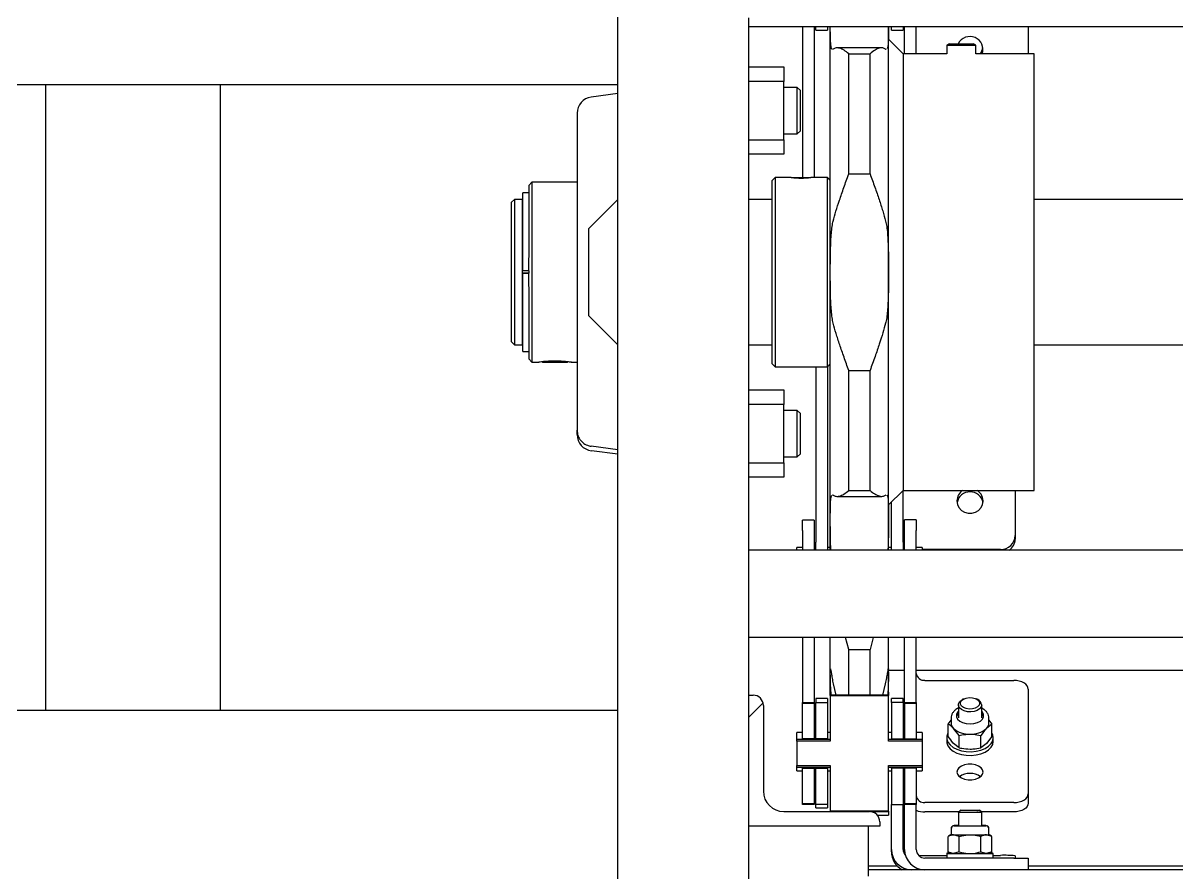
# Model space of a CAD drawing. Header units: millimetres. Extents: x 0 to 11880, y 0 to 8400.
# Drawn here: x 2891.7 to 3288.1, y 4075.4 to 4367.4 of the extents above; entities that cross this region are included whole.
import ezdxf

# ---------------------------------------------------------------- set-up
doc = ezdxf.new("R2010")
doc.units = ezdxf.units.MM
doc.header["$LTSCALE"] = 20

msp = doc.modelspace()

# ---------------------------------------------------------------- hatches: boundary and pattern name
at = {"linetype": 'Continuous', "lineweight": 18}
h = msp.add_hatch(dxfattribs=at)
h.set_pattern_fill('ANSI31', scale=20, style=0)
edge = h.paths.add_edge_path(flags=0)
edge.add_line((3141.02, 4091.44), (3186.02, 4091.44))
edge.add_line((3186.02, 4091.44), (3186.02, 4092.94))
edge.add_arc((3182.52, 4092.94), 3.5, 0, 90)
edge.add_line((3182.52, 4096.44), (3153.02, 4096.44))
edge.add_arc((3153.02, 4103.44), 7, 180, 270, ccw=False)
edge.add_line((3146.02, 4103.44), (3146.02, 4132.94))
edge.add_arc((3142.52, 4132.94), 3.5, 0, 90)
edge.add_line((3142.52, 4136.44), (3141.02, 4136.44))
edge.add_line((3141.02, 4136.44), (3141.02, 4091.44))
h = msp.add_hatch(dxfattribs=at)
h.set_pattern_fill('ANSI31', scale=20, style=0)
h.paths.add_polyline_path([(3200.52, 4112.22), (3200.52, 4120.64), (3189.02, 4120.64), (3189.02, 4136.31), (3169.02, 4136.31), (3169.02, 4120.64), (3157.52, 4120.64), (3157.52, 4112.22), (3169.02, 4112.22), (3169.02, 4096.55), (3189.02, 4096.55), (3189.02, 4112.22)], flags=0)
h = msp.add_hatch(dxfattribs=at)
h.set_pattern_fill('ANSI31', scale=20, style=0)
h.paths.add_polyline_path([(3159.52, 4121.47), (3163.52, 4121.47), (3163.52, 4133.58), (3159.52, 4133.58)], flags=0)
h = msp.add_hatch(dxfattribs=at)
h.set_pattern_fill('ANSI31', scale=20, style=0)
h.paths.add_polyline_path([(3164.02, 4133.93), (3164.02, 4121.47), (3168.02, 4121.47), (3168.02, 4133.93)], flags=0)
h = msp.add_hatch(dxfattribs=at)
h.set_pattern_fill('ANSI31', scale=20, style=0)
h.paths.add_polyline_path([(3194.02, 4121.47), (3194.02, 4133.93), (3190.02, 4133.93), (3190.02, 4121.47)], flags=0)
h = msp.add_hatch(dxfattribs=at)
h.set_pattern_fill('ANSI31', scale=20, style=0)
h.paths.add_polyline_path([(3194.52, 4133.59), (3194.52, 4121.47), (3198.52, 4121.47), (3198.52, 4133.59)], flags=0)
h = msp.add_hatch(dxfattribs=at)
h.set_pattern_fill('ANSI31', scale=20, style=0)
h.paths.add_polyline_path([(3163.52, 4111.39), (3159.52, 4111.39), (3159.52, 4099.27), (3163.52, 4099.27)], flags=0)
h = msp.add_hatch(dxfattribs=at)
h.set_pattern_fill('ANSI31', scale=20, style=0)
h.paths.add_polyline_path([(3164.02, 4098.93), (3168.02, 4098.93), (3168.02, 4111.39), (3164.02, 4111.39)], flags=0)
h = msp.add_hatch(dxfattribs=at)
h.set_pattern_fill('ANSI31', scale=20, style=0)
h.paths.add_polyline_path([(3190.02, 4111.39), (3190.02, 4098.93), (3194.02, 4098.93), (3194.02, 4111.39)], flags=0)
h = msp.add_hatch(dxfattribs=at)
h.set_pattern_fill('ANSI31', scale=20, style=0)
h.paths.add_polyline_path([(3198.52, 4099.27), (3198.52, 4111.39), (3194.52, 4111.39), (3194.52, 4099.27)], flags=0)

# ---------------------------------------------------------------- linework, layer by layer
at = {"color": 7, "linetype": 'Continuous', "lineweight": 25}
for p, q in [((3096.02, 3931.22), (3096.02, 4476.22)), ((3141.02, 4366.22), (3141.02, 4369.22)), ((3141.02, 4136.44), (3141.02, 4366.22)), ((3141.02, 4366.22), (3603.02, 4366.22)), ((3159.52, 4366.22), (3159.52, 4314.32)), ((3163.52, 4366.22), (3163.52, 4314.32)), ((3164.02, 4365), (3164.02, 4366.22)), ((3164.02, 4365), (3168.02, 4365)), ((3168.02, 4366.22), (3168.02, 4365)), ((3169.02, 4281.82), (3169.02, 4366.22)), ((3189.02, 4281.82), (3189.02, 4366.22)), ((3190.02, 4365), (3190.02, 4366.22)), ((3190.02, 4365), (3194.02, 4365)), ((3194.02, 4366.22), (3194.02, 4365)), ((3194.52, 4356.82), (3194.52, 4366.22)), ((3198.52, 4356.82), (3198.52, 4366.22)), ((3237.02, 4366.22), (3237.02, 4356.82)), ((3194.02, 4356.82), (3189.02, 4361.82)), ((3170.01, 4358.41), (3169.78, 4358.38)), ((3186.69, 4358.89), (3171.34, 4358.89)), ((3175.37, 4315.58), (3175.37, 4356.87)), ((3175.37, 4356.87), (3182.67, 4356.87)), ((3182.67, 4315.58), (3182.67, 4356.87)), ((3209.02, 4356.82), (3194.02, 4356.82)), ((3194.02, 4356.82), (3194.02, 4281.82)), ((3209.85, 4360.32), (3209.02, 4359.84)), ((3209.02, 4359.84), (3209.02, 4356.82)), ((3209.02, 4359.84), (3218.76, 4359.84)), ((3209.85, 4360.32), (3217.98, 4360.32)), ((3217.98, 4360.32), (3218.19, 4360.32)), ((3219.02, 4359.84), (3218.19, 4360.32)), ((3218.76, 4359.84), (3219.02, 4359.84)), ((3219.02, 4356.82), (3219.02, 4359.84)), ((3239.02, 4356.82), (3219.02, 4356.82)), ((3239.02, 4281.82), (3239.02, 4356.82)), ((3141.02, 4352.32), (3153.02, 4352.32)), ((3153.02, 4352.32), (3153.02, 4347.32)), ((3096.02, 4346.22), (2063.02, 4346.22)), ((2899.52, 4131.22), (2899.52, 4346.22)), ((2901.55, 4346.22), (2899.52, 4346.22)), ((2959.52, 4346.22), (2957.49, 4346.22)), ((2959.52, 4131.22), (2959.52, 4346.22)), ((3153.02, 4347.32), (3141.02, 4347.32)), ((3153.02, 4327.32), (3153.02, 4347.32)), ((3157.62, 4345.32), (3153.02, 4345.32)), ((3158.72, 4344.22), (3157.62, 4345.32)), ((3157.62, 4329.32), (3157.62, 4345.32)), ((3096.02, 4343.15), (3086.84, 4341.94)), ((3158.72, 4330.42), (3158.72, 4344.22)), ((3082.02, 4336.44), (3082.02, 4227.51)), ((3153.02, 4329.32), (3157.62, 4329.32)), ((3157.62, 4329.32), (3158.72, 4330.42)), ((3141.02, 4327.32), (3153.02, 4327.32)), ((3153.02, 4327.32), (3153.02, 4322.32)), ((3153.02, 4322.32), (3141.02, 4322.32)), ((3150.02, 4314.32), (3149.02, 4313.32)), ((3149.02, 4250.32), (3149.02, 4313.32)), ((3155.62, 4314.32), (3150.02, 4314.32)), ((3150.02, 4314.32), (3150.02, 4249.32)), ((3155.71, 4314.32), (3162.33, 4314.32)), ((3168.02, 4314.32), (3162.38, 4314.32)), ((3169.02, 4313.32), (3168.02, 4314.32)), ((3168.02, 4249.32), (3168.02, 4314.32)), ((3175.37, 4315.58), (3182.67, 4315.58)), ((3065.42, 4309.11), (3063.42, 4309.11)), ((3063.42, 4289.88), (3063.42, 4309.11)), ((3066.52, 4312.72), (3065.42, 4311.62)), ((3065.42, 4311.62), (3065.42, 4286.85)), ((3082.02, 4312.72), (3066.52, 4312.72)), ((3066.52, 4312.72), (3066.52, 4281.82)), ((3060.52, 4306.82), (3059.52, 4305.82)), ((3059.52, 4257.82), (3059.52, 4305.82)), ((3063.27, 4306.82), (3060.52, 4306.82)), ((3060.52, 4306.82), (3060.52, 4256.82)), ((3063.27, 4281.82), (3063.27, 4306.82)), ((3096.02, 4306.82), (3086.02, 4296.82)), ((3149.02, 4306.82), (3141.02, 4306.82)), ((3505.02, 4306.82), (3239.02, 4306.82)), ((3086.02, 4266.82), (3086.02, 4296.82)), ((3063.42, 4286.85), (3063.42, 4289.88)), ((3063.42, 4286.71), (3063.42, 4286.85)), ((3063.42, 4286.07), (3063.42, 4286.71)), ((3063.42, 4282.32), (3063.42, 4286.07)), ((3065.42, 4286.71), (3065.42, 4286.72)), ((3065.42, 4286.07), (3065.42, 4286.71)), ((3065.42, 4282.32), (3065.42, 4286.07)), ((3063.27, 4256.82), (3063.27, 4281.82)), ((3065.42, 4282.32), (3063.42, 4282.32)), ((3063.42, 4282.21), (3063.42, 4282.32)), ((3063.42, 4281.32), (3063.42, 4281.43)), ((3065.42, 4281.32), (3063.42, 4281.32)), ((3063.42, 4277.57), (3063.42, 4281.32)), ((3065.2, 4282.21), (3063.48, 4282.21)), ((3065.2, 4281.43), (3063.48, 4281.43)), ((3065.42, 4282.31), (3065.42, 4282.32)), ((3065.42, 4282.21), (3065.42, 4281.82)), ((3065.42, 4281.82), (3065.42, 4281.43)), ((3065.42, 4281.32), (3065.42, 4281.33)), ((3065.42, 4277.57), (3065.42, 4281.32)), ((3066.52, 4281.82), (3066.52, 4250.92)), ((3169.02, 4196.95), (3169.02, 4281.82)), ((3189.02, 4196.95), (3189.02, 4281.82)), ((3194.02, 4281.82), (3194.02, 4206.82)), ((3239.02, 4206.82), (3239.02, 4281.82)), ((3063.42, 4276.93), (3063.42, 4277.57)), ((3065.42, 4276.93), (3065.42, 4277.57)), ((3063.42, 4276.79), (3063.42, 4276.93)), ((3063.42, 4273.76), (3063.42, 4276.79)), ((3063.42, 4254.52), (3063.42, 4273.76)), ((3065.42, 4276.92), (3065.42, 4276.93)), ((3065.42, 4276.79), (3065.42, 4252.02)), ((3086.02, 4266.82), (3096.02, 4256.82)), ((3059.52, 4257.82), (3060.52, 4256.82)), ((3060.52, 4256.82), (3063.27, 4256.82)), ((3063.42, 4254.52), (3065.42, 4254.52)), ((3141.02, 4256.82), (3149.02, 4256.82)), ((3239.02, 4256.82), (3505.02, 4256.82)), ((3065.42, 4252.02), (3066.52, 4250.92)), ((3066.52, 4250.92), (3068.75, 4250.92)), ((3069.93, 4251.08), (3070.1, 4250.92)), ((3070.1, 4250.92), (3078.74, 4250.92)), ((3078.74, 4250.92), (3078.9, 4251.08)), ((3080.03, 4250.92), (3082.02, 4250.92)), ((3149.02, 4250.32), (3150.02, 4249.32)), ((3168.02, 4249.32), (3169.02, 4250.32)), ((3150.02, 4249.32), (3168.02, 4249.32)), ((3164.02, 4249.32), (3164.02, 4189)), ((3168.02, 4249.32), (3168.02, 4189)), ((3175.37, 4248.06), (3182.67, 4248.06)), ((3175.37, 4206.77), (3175.37, 4248.06)), ((3182.67, 4206.77), (3182.67, 4248.06)), ((3141.02, 4241.32), (3153.02, 4241.32)), ((3153.02, 4241.32), (3153.02, 4236.32)), ((3153.02, 4236.32), (3141.02, 4236.32)), ((3153.02, 4216.32), (3153.02, 4236.32)), ((3157.62, 4234.32), (3153.02, 4234.32)), ((3158.72, 4233.22), (3157.62, 4234.32)), ((3157.62, 4218.32), (3157.62, 4234.32)), ((3158.72, 4219.42), (3158.72, 4233.22)), ((3082.02, 4226.02), (3082.02, 4227.51)), ((3096.02, 4220.77), (3086.84, 4221.98)), ((3096.02, 4219.21), (3086.94, 4220.41)), ((3153.02, 4218.32), (3157.62, 4218.32)), ((3157.62, 4218.32), (3158.72, 4219.42)), ((3141.02, 4216.32), (3153.02, 4216.32)), ((3153.02, 4216.32), (3153.02, 4211.32)), ((3153.02, 4211.32), (3141.02, 4211.32)), ((3175.37, 4206.77), (3182.67, 4206.77)), ((3189.02, 4201.82), (3194.02, 4206.82)), ((3194.02, 4206.82), (3239.02, 4206.82)), ((3194.02, 4188.99), (3194.02, 4206.82)), ((3232.52, 4206.82), (3232.52, 4191.29)), ((3171.35, 4204.75), (3186.69, 4204.75)), ((3188.03, 4205.22), (3188.26, 4205.26)), ((3190.02, 4188.99), (3190.02, 4202.82)), ((3163.52, 4196.63), (3159.52, 4196.63)), ((3159.52, 4193.03), (3159.52, 4196.63)), ((3163.52, 4196.63), (3163.52, 4193.03)), ((3169.02, 4186.22), (3169.02, 4196.95)), ((3189.02, 4186.22), (3189.02, 4196.95)), ((3198.52, 4196.64), (3194.52, 4196.64)), ((3194.52, 4193.04), (3194.52, 4196.64)), ((3198.52, 4196.64), (3198.52, 4193.04)), ((3159.52, 4193.03), (3159.52, 4186.22)), ((3163.52, 4193.03), (3163.52, 4186.22)), ((3194.52, 4186.22), (3194.52, 4193.04)), ((3198.52, 4186.22), (3198.52, 4193.04)), ((3232.52, 4191.29), (3232.52, 4190.08)), ((3603.02, 4186.22), (3141.02, 4186.22)), ((3159.52, 4187.18), (3157.52, 4187.18)), ((3157.52, 4186.22), (3157.52, 4187.18)), ((3164.02, 4187.18), (3163.52, 4187.18)), ((3164.02, 4186.22), (3164.02, 4189)), ((3168.02, 4189), (3168.02, 4186.22)), ((3169.02, 4187.18), (3168.02, 4187.18)), ((3190.02, 4187.18), (3189.02, 4187.18)), ((3190.02, 4186.22), (3190.02, 4188.99)), ((3194.02, 4188.99), (3194.02, 4186.22)), ((3194.52, 4187.18), (3194.02, 4187.18)), ((3200.52, 4187.18), (3198.52, 4187.18)), ((3200.52, 4187.18), (3200.52, 4186.22)), ((3227.52, 4186.53), (3200.52, 4186.53)), ((3603.02, 4156.22), (3141.02, 4156.22)), ((3159.52, 4156.22), (3159.52, 4133.93)), ((3163.52, 4156.22), (3163.52, 4133.93)), ((3169.02, 4144.5), (3169.02, 4156.22)), ((3175.37, 4152.15), (3174.29, 4156.22)), ((3183.75, 4156.22), (3182.67, 4152.15)), ((3189.02, 4144.5), (3189.02, 4156.22)), ((3194.52, 4133.93), (3194.52, 4156.22)), ((3198.52, 4133.93), (3198.52, 4156.22)), ((3175.37, 4136.43), (3175.37, 4152.15)), ((3175.37, 4152.15), (3182.67, 4152.15)), ((3182.67, 4136.43), (3182.67, 4152.15)), ((3169.02, 4137.43), (3169.02, 4144.5)), ((3194.52, 4144.95), (3189.02, 4144.95)), ((3189.02, 4137.43), (3189.02, 4144.5)), ((3545.52, 4144.95), (3198.52, 4144.95)), ((3170.01, 4140.34), (3170.92, 4136.43)), ((3187.11, 4136.43), (3188.03, 4140.34)), ((3201.52, 4141.54), (3232.02, 4141.54)), ((3141.02, 4091.44), (3141.02, 4136.44)), ((3141.02, 4136.44), (3142.52, 4136.44)), ((3168.02, 4135.25), (3164.02, 4135.25)), ((3164.02, 4135.25), (3164.02, 4133.93)), ((3164.02, 4135.25), (3164.02, 4135.25)), ((3168.02, 4135.25), (3168.02, 4133.93)), ((3168.02, 4135.25), (3168.02, 4135.25)), ((3169.02, 4137.43), (3169.06, 4136.43)), ((3169.02, 4136.43), (3169.02, 4137.43)), ((3189.02, 4136.43), (3169.02, 4136.43)), ((3169.02, 4136.31), (3169.02, 4136.43)), ((3169.02, 4136.31), (3189.02, 4136.31)), ((3169.02, 4136.31), (3169.02, 4120.64)), ((3188.98, 4136.43), (3189.02, 4137.43)), ((3189.02, 4137.43), (3189.02, 4136.43)), ((3189.02, 4136.43), (3189.02, 4136.31)), ((3189.02, 4120.64), (3189.02, 4136.31)), ((3194.02, 4135.25), (3190.02, 4135.25)), ((3190.02, 4133.93), (3190.02, 4135.25)), ((3190.02, 4135.25), (3190.02, 4135.25)), ((3194.02, 4133.93), (3194.02, 4135.25)), ((3194.02, 4135.25), (3194.02, 4135.25)), ((3214.83, 4135.14), (3214.38, 4134.9)), ((3219.66, 4134.9), (3219.21, 4135.14)), ((3237.02, 4138.54), (3237.02, 4102.53)), ((3096.02, 4131.22), (2063.02, 4131.22)), ((2901.55, 4131.22), (2899.52, 4131.22)), ((2959.52, 4131.22), (2957.49, 4131.22)), ((3146.02, 4132.94), (3146.02, 4103.44)), ((3159.52, 4133.93), (3163.52, 4133.93)), ((3159.52, 4133.58), (3159.52, 4133.93)), ((3163.52, 4133.58), (3159.52, 4133.58)), ((3159.52, 4121.47), (3159.52, 4133.58)), ((3163.52, 4133.93), (3163.52, 4133.58)), ((3163.52, 4133.58), (3163.52, 4121.47)), ((3164.02, 4133.93), (3168.02, 4133.93)), ((3164.02, 4121.47), (3164.02, 4133.93)), ((3168.02, 4133.93), (3168.02, 4121.47)), ((3194.02, 4133.93), (3190.02, 4133.93)), ((3190.02, 4133.93), (3190.02, 4121.47)), ((3194.02, 4133.93), (3194.02, 4121.47)), ((3194.52, 4133.93), (3198.52, 4133.93)), ((3194.52, 4133.59), (3194.52, 4133.93)), ((3198.52, 4133.59), (3194.52, 4133.59)), ((3194.52, 4133.59), (3194.52, 4121.47)), ((3198.52, 4133.93), (3198.52, 4133.59)), ((3198.52, 4133.59), (3198.52, 4121.47)), ((3213.02, 4132.27), (3212.76, 4131.9)), ((3213.02, 4133.1), (3213.02, 4128.6)), ((3221.02, 4128.6), (3221.02, 4133.1)), ((3221.28, 4131.9), (3221.02, 4132.27)), ((3209.51, 4126.5), (3210.52, 4127.8)), ((3210.52, 4128.6), (3210.52, 4126.97)), ((3223.52, 4126.97), (3223.52, 4128.6)), ((3223.52, 4127.81), (3224.52, 4126.5)), ((3159.52, 4123.59), (3157.52, 4123.59)), ((3157.52, 4121.18), (3157.52, 4123.59)), ((3164.02, 4123.59), (3163.52, 4123.59)), ((3169.02, 4123.59), (3168.02, 4123.59)), ((3190.02, 4123.59), (3189.02, 4123.59)), ((3194.52, 4123.59), (3194.02, 4123.59)), ((3200.52, 4123.59), (3198.52, 4123.59)), ((3200.52, 4123.59), (3200.52, 4122.64)), ((3209.51, 4122.28), (3209.51, 4126.5)), ((3213.27, 4122.6), (3211.39, 4125.02)), ((3224.52, 4126.5), (3222.65, 4125.02)), ((3224.52, 4122.28), (3224.52, 4126.5)), ((3169.02, 4121.18), (3157.52, 4121.18)), ((3157.52, 4120.64), (3157.52, 4121.18)), ((3157.52, 4120.64), (3157.52, 4112.22)), ((3169.02, 4120.64), (3157.52, 4120.64)), ((3163.52, 4121.47), (3159.52, 4121.47)), ((3159.52, 4121.18), (3159.52, 4121.47)), ((3163.52, 4121.18), (3163.52, 4121.47)), ((3168.02, 4121.47), (3164.02, 4121.47)), ((3164.02, 4121.18), (3164.02, 4121.47)), ((3168.02, 4121.18), (3168.02, 4121.47)), ((3200.52, 4121.18), (3189.02, 4121.18)), ((3200.52, 4120.64), (3189.02, 4120.64)), ((3190.02, 4121.47), (3194.02, 4121.47)), ((3190.02, 4121.18), (3190.02, 4121.47)), ((3194.02, 4121.18), (3194.02, 4121.47)), ((3194.52, 4121.47), (3198.52, 4121.47)), ((3194.52, 4121.18), (3194.52, 4121.47)), ((3198.52, 4121.18), (3198.52, 4121.47)), ((3200.52, 4122.64), (3200.52, 4121.18)), ((3200.52, 4121.18), (3200.52, 4120.64)), ((3200.52, 4120.64), (3200.52, 4112.22)), ((3209.02, 4121.82), (3209.02, 4120.54)), ((3213.27, 4118.38), (3211.39, 4119.86)), ((3213.27, 4118.38), (3213.27, 4122.6)), ((3220.77, 4118.38), (3220.77, 4122.6)), ((3224.52, 4122.28), (3222.65, 4119.86)), ((3225.02, 4120.54), (3225.02, 4121.82)), ((3157.52, 4112.22), (3169.02, 4112.22)), ((3157.52, 4111.68), (3157.52, 4112.22)), ((3157.52, 4111.68), (3169.02, 4111.68)), ((3157.52, 4110.43), (3157.52, 4111.68)), ((3159.52, 4111.39), (3159.52, 4111.68)), ((3159.52, 4111.39), (3163.52, 4111.39)), ((3159.52, 4099.27), (3159.52, 4111.39)), ((3163.52, 4111.39), (3163.52, 4111.68)), ((3163.52, 4111.39), (3163.52, 4099.27)), ((3164.02, 4111.39), (3164.02, 4111.68)), ((3164.02, 4111.39), (3168.02, 4111.39)), ((3164.02, 4098.93), (3164.02, 4111.39)), ((3168.02, 4111.39), (3168.02, 4111.68)), ((3168.02, 4111.39), (3168.02, 4098.93)), ((3169.02, 4112.22), (3169.02, 4096.55)), ((3189.02, 4112.22), (3200.52, 4112.22)), ((3189.02, 4096.55), (3189.02, 4112.22)), ((3189.02, 4111.68), (3200.52, 4111.68)), ((3190.02, 4111.39), (3190.02, 4111.68)), ((3194.02, 4111.39), (3190.02, 4111.39)), ((3190.02, 4111.39), (3190.02, 4098.93)), ((3194.02, 4111.39), (3194.02, 4111.68)), ((3194.02, 4111.39), (3194.02, 4098.93)), ((3194.52, 4111.39), (3194.52, 4111.68)), ((3198.52, 4111.39), (3194.52, 4111.39)), ((3194.52, 4111.39), (3194.52, 4099.27)), ((3198.52, 4111.39), (3198.52, 4111.68)), ((3198.52, 4111.39), (3198.52, 4099.27)), ((3200.52, 4112.22), (3200.52, 4111.68)), ((3200.52, 4111.68), (3200.52, 4110.43)), ((3157.52, 4110.43), (3159.52, 4110.43)), ((3163.52, 4110.43), (3164.02, 4110.43)), ((3168.02, 4110.43), (3169.02, 4110.43)), ((3189.02, 4110.43), (3190.02, 4110.43)), ((3194.02, 4110.43), (3194.52, 4110.43)), ((3198.52, 4110.43), (3200.52, 4110.43)), ((3159.52, 4099.27), (3163.52, 4099.27)), ((3159.52, 4098.93), (3159.52, 4099.27)), ((3163.52, 4099.27), (3163.52, 4098.93)), ((3194.52, 4099.27), (3198.52, 4099.27)), ((3194.52, 4098.93), (3194.52, 4099.27)), ((3198.52, 4099.27), (3198.52, 4098.93)), ((3232.02, 4099.53), (3201.52, 4099.53)), ((3237.02, 4102.53), (3237.02, 4099.33)), ((3153.02, 4096.44), (3182.52, 4096.44)), ((3163.52, 4098.93), (3159.52, 4098.93)), ((3168.02, 4098.93), (3164.02, 4098.93)), ((3164.02, 4097.71), (3164.02, 4098.93)), ((3164.02, 4097.71), (3168.02, 4097.71)), ((3168.02, 4098.93), (3168.02, 4097.71)), ((3189.02, 4096.55), (3169.02, 4096.55)), ((3169.02, 4096.44), (3169.02, 4096.55)), ((3182.78, 4096.43), (3189.02, 4096.43)), ((3185.21, 4095.18), (3189.02, 4095.18)), ((3189.02, 4096.55), (3189.02, 4096.43)), ((3189.02, 4096.43), (3189.02, 4095.18)), ((3190.02, 4098.93), (3194.02, 4098.93)), ((3190.02, 4083.43), (3190.02, 4098.93)), ((3194.02, 4083.43), (3194.02, 4098.93)), ((3198.52, 4098.93), (3194.52, 4098.93)), ((3194.52, 4083.43), (3194.52, 4098.93)), ((3198.52, 4083.43), (3198.52, 4098.93)), ((3213.15, 4096.33), (3201.52, 4096.33)), ((3213.71, 4096.89), (3213.02, 4096.2)), ((3213.71, 4096.83), (3213.02, 4096.14)), ((3213.02, 4096.2), (3213.02, 4096.14)), ((3213.02, 4096.14), (3213.02, 4091.53)), ((3221.02, 4096.14), (3213.02, 4096.14)), ((3220.33, 4096.83), (3213.71, 4096.83)), ((3221.02, 4096.2), (3220.33, 4096.89)), ((3221.02, 4096.14), (3220.33, 4096.83)), ((3232.02, 4096.33), (3220.89, 4096.33)), ((3221.02, 4096.2), (3220.97, 4096.18)), ((3221.02, 4096.14), (3221.02, 4096.2)), ((3221.02, 4096.2), (3221.02, 4096.2)), ((3221.02, 4091.53), (3221.02, 4096.14)), ((3186.02, 4091.44), (3141.02, 4091.44)), ((3141.02, 3931.22), (3141.02, 4091.44)), ((3182.02, 4091.44), (3182.02, 4090.93)), ((3186.02, 4092.94), (3186.02, 4091.44)), ((3211.54, 4091.53), (3217.02, 4091.53)), ((3217.02, 4091.53), (3222.5, 4091.53)), ((3182.02, 4090.93), (3182.02, 4082.53)), ((3210.52, 4088.47), (3209.51, 4087.89)), ((3209.51, 4082.61), (3209.51, 4087.89)), ((3210.52, 4088.54), (3209.68, 4088.05)), ((3210.52, 4090.57), (3210.52, 4090.51)), ((3210.52, 4090.51), (3210.52, 4088.47)), ((3210.52, 4088.47), (3211.39, 4088.47)), ((3211.39, 4088.47), (3217.02, 4088.47)), ((3213.27, 4087.89), (3211.39, 4088.47)), ((3213.27, 4082.61), (3213.27, 4087.89)), ((3217.02, 4088.47), (3222.65, 4088.47)), ((3220.77, 4082.61), (3220.77, 4087.89)), ((3222.65, 4088.47), (3223.52, 4088.47)), ((3224.52, 4087.89), (3222.65, 4088.47)), ((3223.52, 4090.51), (3223.52, 4090.57)), ((3223.52, 4088.47), (3223.52, 4090.51)), ((3224.36, 4088.05), (3223.52, 4088.54)), ((3224.52, 4087.89), (3223.52, 4088.47)), ((3224.52, 4082.61), (3224.52, 4087.89)), ((3190.02, 4082.6), (3190.02, 4083.43)), ((3182.02, 4082.53), (3182.02, 4077.63)), ((3199.32, 4081.39), (3209.02, 4081.39)), ((3232.02, 4080.43), (3201.52, 4080.43)), ((3209.02, 4082.09), (3209.02, 4082.03)), ((3209.02, 4082.03), (3209.02, 4080.43)), ((3209.02, 4082.03), (3225.02, 4082.03)), ((3209.51, 4082.61), (3210.52, 4082.03)), ((3213.27, 4082.61), (3211.39, 4082.03)), ((3224.52, 4082.61), (3222.65, 4082.03)), ((3223.52, 4082.03), (3224.52, 4082.61)), ((3225.02, 4082.03), (3225.02, 4082.09)), ((3225.02, 4080.43), (3225.02, 4082.03)), ((3225.02, 4081.39), (3227.52, 4081.39)), ((3232.02, 4080.43), (3237.02, 4080.43)), ((3232.52, 4081.27), (3232.52, 4080.43)), ((3237.02, 4080.43), (3237.02, 4076.43)), ((3192.09, 4077.63), (3182.02, 4077.63)), ((3182.02, 4077.63), (3182.02, 4076.43)), ((3182.02, 4077.63), (3182.02, 4077.63)), ((3562.02, 4076.43), (3182.02, 4076.43)), ((3182.02, 4076.43), (3182.02, 4074.29)), ((3507.02, 4077.63), (3237.02, 4077.63))]:
    msp.add_line(p, q, dxfattribs=at)
at = {"color": 7, "linetype": 'Continuous', "lineweight": 25, "flags": 128}
for points in [[(3212.52, 4203.2), (3212.7, 4201.99), (3213.23, 4200.88), (3214.07, 4199.96), (3215.15, 4199.3), (3216.38, 4198.96), (3217.66, 4198.96), (3218.89, 4199.3), (3219.97, 4199.96), (3220.8, 4200.88), (3221.34, 4201.99), (3221.52, 4203.2), (3221.34, 4204.41), (3220.8, 4205.52), (3219.97, 4206.44), (3219.43, 4206.82)], [(3194.02, 4187.44), (3194.08, 4187.27), (3194.15, 4187.18)], [(3237.02, 4138.54), (3236.92, 4139.12), (3236.64, 4139.69), (3236.18, 4140.21), (3235.55, 4140.66), (3234.8, 4141.03), (3233.93, 4141.31), (3232.99, 4141.48), (3232.02, 4141.54)], [(3221.02, 4133.1), (3220.84, 4132.39), (3220.32, 4131.75), (3219.51, 4131.22), (3218.48, 4130.87), (3217.32, 4130.71), (3216.13, 4130.76), (3215.02, 4131.02), (3214.09, 4131.47), (3213.42, 4132.06), (3213.06, 4132.74), (3213.06, 4133.46), (3213.42, 4134.14), (3214.09, 4134.73), (3214.38, 4134.9)], [(3220.33, 4133.65), (3220.15, 4133.01), (3219.63, 4132.43), (3218.83, 4131.99), (3217.83, 4131.73), (3216.75, 4131.67), (3215.69, 4131.83), (3214.78, 4132.19), (3214.11, 4132.71), (3213.75, 4133.33), (3213.75, 4133.98), (3214.11, 4134.6), (3214.78, 4135.11), (3215.69, 4135.47), (3216.75, 4135.63), (3217.83, 4135.58), (3218.83, 4135.32), (3219.63, 4134.87), (3220.15, 4134.3), (3220.33, 4133.65)], [(3213.02, 4130.91), (3212.73, 4130.59), (3212.35, 4129.82), (3212.35, 4129.01), (3212.73, 4128.24), (3213.46, 4127.56), (3214.47, 4127.03), (3215.69, 4126.7), (3217.02, 4126.58)], [(3217.02, 4126.58), (3218.35, 4126.7), (3219.57, 4127.03), (3220.58, 4127.56), (3221.31, 4128.24), (3221.69, 4129.01), (3221.69, 4129.82), (3221.31, 4130.59), (3221.02, 4130.91)], [(3213.02, 4130.1), (3212.73, 4129.77), (3212.35, 4129.01)], [(3221.68, 4129.01), (3221.31, 4129.77), (3221.02, 4130.1)], [(3209.51, 4123.48), (3209.44, 4123.35), (3209.07, 4122.33), (3209.07, 4121.3), (3209.44, 4120.28), (3210.16, 4119.34), (3211.21, 4118.51), (3212.53, 4117.84), (3214.06, 4117.35), (3215.72, 4117.08), (3217.45, 4117.02), (3219.16, 4117.19), (3220.77, 4117.57), (3222.2, 4118.16), (3223.39, 4118.91), (3224.28, 4119.8), (3224.83, 4120.78), (3225.02, 4121.82), (3225.02, 4121.82)], [(3225.02, 4121.82), (3224.83, 4122.85), (3224.52, 4123.48)], [(3209.02, 4120.54), (3209.07, 4120.02), (3209.44, 4119), (3210.16, 4118.06), (3211.21, 4117.23), (3212.53, 4116.56), (3214.06, 4116.08), (3215.72, 4115.8), (3217.45, 4115.74), (3219.16, 4115.91), (3220.77, 4116.29), (3222.2, 4116.88), (3223.39, 4117.63), (3224.28, 4118.52), (3224.83, 4119.5), (3225.02, 4120.54)], [(3212.52, 4110.03), (3212.7, 4109.27), (3213.23, 4108.57), (3214.07, 4107.99), (3215.15, 4107.57), (3216.38, 4107.36), (3217.66, 4107.36), (3218.89, 4107.57), (3219.97, 4107.99), (3220.8, 4108.57), (3221.34, 4109.27), (3221.52, 4110.03), (3221.34, 4110.79), (3220.8, 4111.49), (3219.97, 4112.07), (3218.89, 4112.49), (3217.66, 4112.7), (3216.38, 4112.7), (3215.15, 4112.49), (3214.07, 4112.07), (3213.23, 4111.49), (3212.7, 4110.79), (3212.52, 4110.03)], [(3232.02, 4099.53), (3232.99, 4099.59), (3233.93, 4099.76), (3234.8, 4100.03), (3235.55, 4100.41), (3236.18, 4100.86), (3236.64, 4101.38), (3236.92, 4101.94), (3237.02, 4102.53)], [(3237.02, 4099.33), (3236.92, 4098.74), (3236.64, 4098.18), (3236.18, 4097.66), (3235.55, 4097.21), (3234.8, 4096.83), (3233.93, 4096.56), (3232.99, 4096.39), (3232.02, 4096.33)], [(3213.06, 4096.18), (3213.06, 4096.18), (3213.02, 4096.2)], [(3214.7, 4096.83), (3214.11, 4096.85), (3213.75, 4096.88), (3213.75, 4096.9), (3214.11, 4096.93), (3214.78, 4096.95), (3215.69, 4096.97), (3216.75, 4096.97), (3217.83, 4096.97), (3218.83, 4096.96), (3219.63, 4096.94), (3220.15, 4096.92), (3220.33, 4096.89), (3220.33, 4096.89)], [(3213.02, 4091.66), (3212.73, 4091.64), (3212.35, 4091.61), (3212.35, 4091.57), (3212.73, 4091.54), (3213.02, 4091.53)], [(3221.02, 4091.53), (3221.31, 4091.54), (3221.69, 4091.57), (3221.69, 4091.61), (3221.31, 4091.64), (3221.02, 4091.66)], [(3210.22, 4082.2), (3210.16, 4082.2), (3209.44, 4082.16), (3209.07, 4082.12), (3209.07, 4082.07), (3209.44, 4082.03)], [(3224.6, 4082.03), (3224.83, 4082.05), (3225.02, 4082.09)]]:
    msp.add_lwpolyline(points, dxfattribs=at)
at = {"color": 7, "linetype": 'Continuous', "lineweight": 25}
for centre, radius, start, end in [((3216.98, 4358.32), 4.47, 340.3383, 153.4829), ((3217.32, 4359.68), 4.2, 317.1339, 351.2697), ((3087.57, 4336.44), 5.55, 97.5, 180), ((3159.02, 4346.72), 32.58, 264.0105, 275.915), ((3063.48, 4305.53), 0.215, 180, 252.4027), ((3063.48, 4258.1), 0.215, 107.5973, 180), ((3087.68, 4226.02), 5.66, 180, 262.5), ((3216.77, 4203.16), 4.26, 120.6608, 179.4163), ((3217.02, 4201.79), 4.53, 10.2747, 169.7253), ((3227.63, 4191.42), 4.89, 268.644, 358.5765), ((3227.81, 4190.12), 4.71, 304.1061, 359.5114), ((3201.25, 4144.28), 2.75, 187.0531, 275.6364), ((3142.52, 4132.94), 3.5, 0, 90), ((3218.82, 4132.86), 2.21, 6.2945, 67.6418), ((3213.35, 4127.06), 2.83, 181.9021, 226.2139), ((3220.69, 4127.06), 2.83, 313.7861, 358.0979), ((3216.63, 4131.03), 7.98, 228.9558, 272.8198), ((3217.41, 4131.03), 7.98, 267.1802, 311.0442), ((3217.02, 4103.27), 6.31, 54.933, 125.067), ((3153.02, 4103.44), 7, 180, 270), ((3201.25, 4102.26), 2.75, 187.0531, 275.6364), ((3182.52, 4092.94), 3.5, 0, 90), ((3201.49, 4104.76), 8.43, 249.3752, 270.2069), ((3219.37, 4104.47), 7.64, 269.7655, 277.2322), ((3211.54, 4090.51), 1.02, 90, 180), ((3213.05, 4077.55), 14.14, 90.1395, 95.8749), ((3221.03, 4078.79), 12.9, 83.665, 90.0638), ((3222.5, 4090.51), 1.02, 0, 90), ((3197.02, 4083.43), 7, 180, 270), ((3197.02, 4084.39), 3, 180.0011, 214.9487), ((3197.02, 4083.43), 3, 180, 222.9893), ((3201.52, 4083.43), 7, 180, 270), ((3201.52, 4083.43), 3, 180, 270), ((3197.02, 4082.6), 7, 180.0044, 241.8014), ((3223.87, 4076.02), 6.18, 79.2537, 90.4299), ((3228.77, 4032.61), 48.8, 85.5917, 91.4668)]:
    msp.add_arc(centre, radius, start, end, dxfattribs=at)
for points, knots in [([(3169.64, 4358.36), (3169.54, 4358.48), (3169.35, 4358.74), (3169.19, 4359.83), (3169.09, 4361.4), (3169.03, 4363.49), (3169.02, 4365.19), (3169.02, 4366.16), (3169.02, 4366.22)], [0, 0, 0, 0, 0.19965, 0.393668, 0.593293, 0.787723, 0.987743, 1, 1, 1, 1]), ([(3189.02, 4366.22), (3189.02, 4365.6), (3189.01, 4364.19), (3188.98, 4362.27), (3188.91, 4360.51), (3188.78, 4359.17), (3188.62, 4358.73), (3188.54, 4358.52)], [0, 0, 0, 0, 0.151726, 0.347121, 0.562877, 0.784925, 1, 1, 1, 1]), ([(3175.37, 4356.87), (3174.81, 4357.3), (3173.69, 4358.17), (3172.23, 4358.82), (3170.95, 4358.99), (3170.32, 4358.61), (3170.01, 4358.41)], [0, 0, 0, 0, 0.244841, 0.491556, 0.744588, 1, 1, 1, 1]), ([(3188.03, 4358.41), (3187.73, 4358.6), (3187.13, 4358.98), (3185.88, 4358.84), (3184.41, 4358.21), (3183.25, 4357.32), (3182.67, 4356.87)], [0, 0, 0, 0, 0.244509, 0.49122, 0.744545, 1, 1, 1, 1]), ([(3188.26, 4358.35), (3188.25, 4358.34), (3188.18, 4358.29), (3188.1, 4358.36), (3188.03, 4358.41)], [0, 0, 0, 0, 0.263971, 1, 1, 1, 1]), ([(3170.01, 4299.37), (3170.31, 4300.45), (3170.91, 4302.64), (3172.16, 4306.51), (3173.63, 4310.78), (3174.79, 4313.98), (3175.37, 4315.58)], [0, 0, 0, 0, 0.244509, 0.49122, 0.744545, 1, 1, 1, 1]), ([(3182.67, 4315.58), (3183.23, 4314.04), (3184.35, 4310.96), (3185.81, 4306.72), (3187.09, 4302.77), (3187.72, 4300.5), (3188.03, 4299.37)], [0, 0, 0, 0, 0.2448408, 0.4915555, 0.7445881, 1, 1, 1, 1]), ([(3169.02, 4281.82), (3169.02, 4282.82), (3169.02, 4284.83), (3169.06, 4287.9), (3169.13, 4290.97), (3169.27, 4293.89), (3169.49, 4296.47), (3169.74, 4298.25), (3169.94, 4299.11), (3170.01, 4299.37)], [0, 0, 0, 0, 0.140838, 0.284844, 0.443855, 0.607504, 0.766013, 0.929164, 1, 1, 1, 1]), ([(3188.03, 4299.37), (3188.16, 4298.76), (3188.43, 4297.53), (3188.68, 4295.13), (3188.85, 4292.37), (3188.95, 4289.32), (3189, 4286.03), (3189.02, 4283.5), (3189.02, 4282.09), (3189.02, 4281.82)], [0, 0, 0, 0, 0.157971, 0.320531, 0.478508, 0.641049, 0.79936, 0.962223, 1, 1, 1, 1]), ([(3170.01, 4264.27), (3169.88, 4264.88), (3169.61, 4266.11), (3169.36, 4268.51), (3169.18, 4271.27), (3169.09, 4274.32), (3169.03, 4277.61), (3169.02, 4280.14), (3169.02, 4281.55), (3169.02, 4281.82)], [0, 0, 0, 0, 0.157971, 0.320531, 0.478508, 0.641049, 0.79936, 0.962223, 1, 1, 1, 1]), ([(3189.02, 4281.82), (3189.02, 4280.82), (3189.01, 4278.81), (3188.98, 4275.74), (3188.91, 4272.67), (3188.77, 4269.75), (3188.55, 4267.17), (3188.3, 4265.39), (3188.09, 4264.53), (3188.03, 4264.27)], [0, 0, 0, 0, 0.140838, 0.284844, 0.443855, 0.607504, 0.766013, 0.929164, 1, 1, 1, 1]), ([(3175.37, 4248.06), (3174.81, 4249.6), (3173.69, 4252.68), (3172.23, 4256.92), (3170.95, 4260.87), (3170.32, 4263.14), (3170.01, 4264.27)], [0, 0, 0, 0, 0.244841, 0.491556, 0.744588, 1, 1, 1, 1]), ([(3188.03, 4264.27), (3187.73, 4263.19), (3187.13, 4261), (3185.88, 4257.13), (3184.41, 4252.85), (3183.25, 4249.66), (3182.67, 4248.06)], [0, 0, 0, 0, 0.244509, 0.49122, 0.744545, 1, 1, 1, 1]), ([(3068.75, 4250.92), (3068.8, 4250.93), (3068.9, 4250.94), (3069.71, 4251.06), (3070.96, 4251.21), (3072.64, 4251.34), (3074.6, 4251.38), (3076.59, 4251.32), (3078.36, 4251.16), (3079.56, 4251), (3080.12, 4250.92), (3080.05, 4250.93), (3080.03, 4250.93)], [0, 0, 0, 0, 0.092617, 0.186659, 0.286263, 0.394185, 0.509145, 0.627449, 0.745569, 0.859451, 0.96453, 1, 1, 1, 1]), ([(3082.02, 4227.51), (3082.04, 4227.17), (3082.09, 4226.2), (3082.67, 4224.67), (3083.89, 4223.2), (3085.36, 4222.29), (3086.41, 4222.07), (3086.84, 4221.98)], [0, 0, 0, 0, 0.128184, 0.36429, 0.599732, 0.834046, 1, 1, 1, 1]), ([(3170.01, 4205.22), (3170.31, 4205.04), (3170.91, 4204.66), (3172.16, 4204.8), (3173.63, 4205.43), (3174.79, 4206.32), (3175.37, 4206.77)], [0, 0, 0, 0, 0.244509, 0.49122, 0.744545, 1, 1, 1, 1]), ([(3182.67, 4206.77), (3183.23, 4206.34), (3184.35, 4205.47), (3185.81, 4204.82), (3187.09, 4204.65), (3187.72, 4205.03), (3188.03, 4205.22)], [0, 0, 0, 0, 0.244841, 0.491556, 0.744588, 1, 1, 1, 1]), ([(3169.02, 4196.95), (3169.02, 4197.73), (3169.02, 4199.31), (3169.06, 4201.37), (3169.13, 4203.13), (3169.26, 4204.47), (3169.42, 4204.9), (3169.5, 4205.12)], [0, 0, 0, 0, 0.183858, 0.371853, 0.579435, 0.793072, 1, 1, 1, 1]), ([(3169.78, 4205.29), (3169.79, 4205.3), (3169.85, 4205.35), (3169.94, 4205.28), (3170.01, 4205.22)], [0, 0, 0, 0, 0.263971, 1, 1, 1, 1]), ([(3188.4, 4205.28), (3188.5, 4205.15), (3188.69, 4204.9), (3188.85, 4203.8), (3188.95, 4202.24), (3189, 4200.15), (3189.02, 4198.3), (3189.02, 4197.16), (3189.02, 4196.95)], [0, 0, 0, 0, 0.193059, 0.380673, 0.573708, 0.76172, 0.955138, 1, 1, 1, 1]), ([(3169.22, 4186.22), (3169.21, 4186.38), (3169.15, 4187.69), (3169.09, 4190.1), (3169.03, 4193.34), (3169.02, 4195.57), (3169.02, 4196.73), (3169.02, 4196.95)], [0, 0, 0, 0, 0.042592, 0.341002, 0.631645, 0.930647, 1, 1, 1, 1]), ([(3189.02, 4196.95), (3189.02, 4196.12), (3189.01, 4194.44), (3188.98, 4191.53), (3188.92, 4188.76), (3188.84, 4186.93), (3188.81, 4186.22)], [0, 0, 0, 0, 0.258669, 0.523157, 0.815202, 1, 1, 1, 1]), ([(3169.33, 4136.43), (3169.28, 4137.12), (3169.17, 4138.76), (3169.09, 4140.91), (3169.03, 4142.87), (3169.02, 4143.96), (3169.02, 4144.41), (3169.02, 4144.5)], [0, 0, 0, 0, 0.184895, 0.438951, 0.686396, 0.940956, 1, 1, 1, 1]), ([(3169.07, 4145.47), (3169.09, 4145.43), (3169.13, 4145.36), (3169.27, 4144.55), (3169.49, 4143.22), (3169.74, 4141.73), (3169.94, 4140.66), (3170.01, 4140.34)], [0, 0, 0, 0, 0.2044889, 0.4385732, 0.6653061, 0.8986776, 1, 1, 1, 1]), ([(3188.03, 4140.34), (3188.16, 4141.04), (3188.43, 4142.46), (3188.68, 4144), (3188.85, 4145.03), (3188.94, 4145.51), (3188.96, 4145.44), (3188.96, 4145.43)], [0, 0, 0, 0, 0.225976, 0.458517, 0.684502, 0.917017, 1, 1, 1, 1]), ([(3189.02, 4144.5), (3189.02, 4144.15), (3189.01, 4143.44), (3188.98, 4141.82), (3188.9, 4139.69), (3188.82, 4137.79), (3188.72, 4136.56), (3188.7, 4136.33)], [0, 0, 0, 0, 0.2181042, 0.4411146, 0.6873641, 0.9407956, 1, 1, 1, 1]), ([(3213.02, 4131.99), (3212.92, 4131.95), (3212.41, 4131.73), (3211.72, 4131.18), (3211.02, 4130.36), (3210.59, 4129.49), (3210.55, 4128.88), (3210.54, 4128.58)], [0, 0, 0, 0, 0.063532, 0.327568, 0.564229, 0.790229, 1, 1, 1, 1]), ([(3223.48, 4128.59), (3223.49, 4128.74), (3223.52, 4129.21), (3223.23, 4129.98), (3222.67, 4130.83), (3221.92, 4131.52), (3221.29, 4131.85), (3221.02, 4131.99)], [0, 0, 0, 0, 0.1056328, 0.3370565, 0.5689894, 0.8106984, 1, 1, 1, 1]), ([(3211.39, 4125.02), (3211.35, 4125.06), (3210.71, 4125.71), (3210.09, 4126.12), (3209.51, 4126.5)], [0, 0, 0, 0, 0.070215, 1, 1, 1, 1]), ([(3213.27, 4122.6), (3213.58, 4122.67), (3214.8, 4122.94), (3216.08, 4123.01), (3217.02, 4123.07)], [0, 0, 0, 0, 0.2575513, 1, 1, 1, 1]), ([(3217.02, 4123.07), (3217.36, 4123.06), (3218.63, 4123.03), (3219.87, 4122.78), (3220.77, 4122.6)], [0, 0, 0, 0, 0.2686336, 1, 1, 1, 1]), ([(3222.65, 4125.02), (3222.6, 4124.97), (3221.97, 4124.3), (3221.35, 4123.42), (3220.77, 4122.6)], [0, 0, 0, 0, 0.0702148, 1, 1, 1, 1]), ([(3211.39, 4119.86), (3211.35, 4119.91), (3210.71, 4120.58), (3210.09, 4121.46), (3209.51, 4122.28)], [0, 0, 0, 0, 0.070215, 1, 1, 1, 1]), ([(3222.65, 4119.86), (3222.6, 4119.82), (3221.97, 4119.17), (3221.35, 4118.76), (3220.77, 4118.38)], [0, 0, 0, 0, 0.070215, 1, 1, 1, 1]), ([(3213.27, 4118.38), (3213.58, 4118.31), (3214.8, 4118.04), (3216.08, 4117.97), (3217.02, 4117.91)], [0, 0, 0, 0, 0.257551, 1, 1, 1, 1]), ([(3217.02, 4117.91), (3217.36, 4117.92), (3218.63, 4117.95), (3219.87, 4118.2), (3220.77, 4118.38)], [0, 0, 0, 0, 0.268634, 1, 1, 1, 1]), ([(3211.43, 4091.59), (3211.4, 4091.59), (3211.34, 4091.58), (3211.18, 4091.54), (3210.97, 4091.43), (3210.75, 4091.24), (3210.56, 4090.95), (3210.53, 4090.71), (3210.52, 4090.59)], [0, 0, 0, 0, 0.16727, 0.314472, 0.442406, 0.609599, 0.798413, 1, 1, 1, 1]), ([(3223.51, 4090.58), (3223.5, 4090.7), (3223.49, 4090.92), (3223.33, 4091.19), (3223.14, 4091.38), (3222.96, 4091.49), (3222.82, 4091.55), (3222.72, 4091.58), (3222.68, 4091.58), (3222.66, 4091.59)], [0, 0, 0, 0, 0.2072994, 0.3912049, 0.5458053, 0.679355, 0.792636, 0.9038985, 1, 1, 1, 1]), ([(3211.39, 4088.47), (3211.35, 4088.47), (3210.71, 4088.46), (3210.09, 4088.16), (3209.51, 4087.89)], [0, 0, 0, 0, 0.070215, 1, 1, 1, 1]), ([(3213.27, 4087.89), (3213.58, 4087.98), (3214.8, 4088.32), (3216.08, 4088.4), (3217.02, 4088.47)], [0, 0, 0, 0, 0.257551, 1, 1, 1, 1]), ([(3217.02, 4088.47), (3217.36, 4088.46), (3218.63, 4088.43), (3219.87, 4088.12), (3220.77, 4087.89)], [0, 0, 0, 0, 0.268634, 1, 1, 1, 1]), ([(3222.65, 4088.47), (3222.6, 4088.47), (3221.97, 4088.46), (3221.35, 4088.16), (3220.77, 4087.89)], [0, 0, 0, 0, 0.070215, 1, 1, 1, 1]), ([(3211.39, 4082.03), (3211.35, 4082.03), (3210.71, 4082.04), (3210.09, 4082.33), (3209.51, 4082.61)], [0, 0, 0, 0, 0.0702148, 1, 1, 1, 1]), ([(3213.27, 4082.61), (3213.58, 4082.52), (3214.8, 4082.18), (3216.08, 4082.09), (3217.02, 4082.03)], [0, 0, 0, 0, 0.257551, 1, 1, 1, 1]), ([(3217.02, 4082.03), (3217.36, 4082.04), (3218.63, 4082.07), (3219.87, 4082.38), (3220.77, 4082.61)], [0, 0, 0, 0, 0.2686336, 1, 1, 1, 1]), ([(3222.65, 4082.03), (3222.6, 4082.03), (3221.97, 4082.04), (3221.35, 4082.33), (3220.77, 4082.61)], [0, 0, 0, 0, 0.0702148, 1, 1, 1, 1])]:
    msp.add_open_spline(points, degree=3, knots=knots, dxfattribs=at)

doc.saveas('drawing.dxf')
